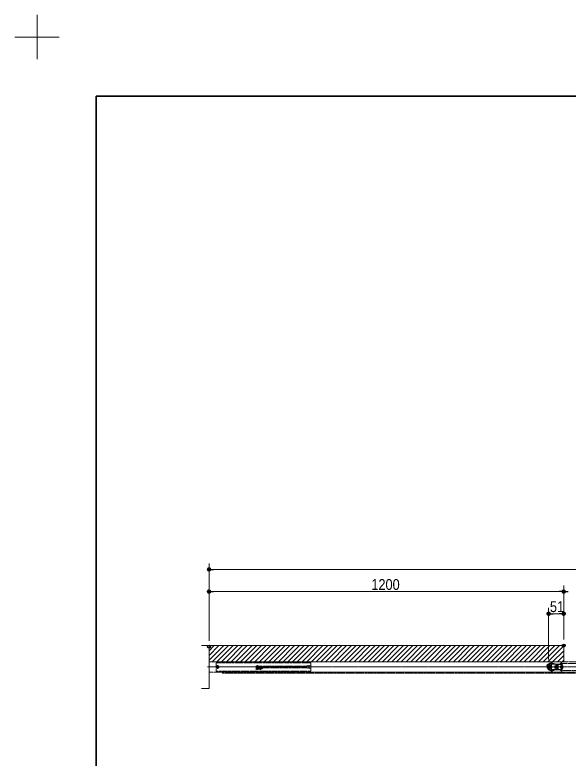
# Model space of a CAD drawing. Units: millimetres, scale not verified. Extents: x -6062 to 6062, y -3045 to 3045.
# Drawn here: x -6062 to -4191, y 531 to 3045 of the extents above; entities that cross this region are included whole.
import ezdxf
from ezdxf.enums import TextEntityAlignment as Align

# ---------------------------------------------------------------- set-up
doc = ezdxf.new("R2010")
doc.units = ezdxf.units.MM
doc.header["$LTSCALE"] = 20
doc.header["$PDMODE"] = 32
doc.header["$PDSIZE"] = 10
for name, pattern in [('USER1', [2.91, 1.76, -0.4, 0.35, -0.4]), ('USER2', [10.5, 8, -0.5, 0.5, -0.5, 0.5, -0.5]), ('USER3', [1.11, 0.71, -0.4])]:
    doc.linetypes.add(name, pattern=pattern)
for name, color, linetype, lineweight in [('0-0_1図面枠', 7, 'Continuous', 20), ('0-1_3一般', 7, 'Continuous', 15), ('0-2_2寸法-1', 7, 'Continuous', 15), ('0-3_0', 7, 'Continuous', 25)]:
    doc.layers.add(name, color=color, linetype=linetype, lineweight=lineweight)
doc.layers.add('0-4_Defpoints', color=7, linetype='Continuous')
doc.styles.add('ＭＳ Ｐゴシック', font='')
doc.styles.get('ＭＳ Ｐゴシック').set_extended_font_data('MS PGothic')

# ---------------------------------------------------------------- blocks, each defined once
blk = doc.blocks.new('グループ')
at = {"layer": '0-0_1図面枠', "lineweight": 15}
for p, q in [((-84000, 57900), (-84000, 60900)), ((-85500, 59400), (-82500, 59400))]:
    blk.add_line(p, q, dxfattribs=at)
blk = doc.blocks.new('グループ-2')
at = {"layer": '0-0_1図面枠', "lineweight": 35}
blk.add_lwpolyline([(-80000, 55400), (80000, 55400), (80000, -55400), (-80000, -55400)], close=True, dxfattribs=at)
blk = doc.blocks.new('図面枠')
at = {"layer": '0-0_1図面枠'}
for name in ['グループ', 'グループ-2']:
    blk.add_blockref(name, (0, 0), dxfattribs=at)
blk = doc.blocks.new('グループ-9')
at = {"layer": '0-1_3一般', "linetype": 'USER1'}
for p, q in [((-48681.9, 16780), (-49381.9, 16780)), ((-49311.9, 16820), (-49151.9, 16820)), ((-49151.9, 16740), (-49311.9, 16740)), ((-49231.9, 16900), (-49231.9, 16660)), ((-48996.9, 16780), (-48766.9, 16780)), ((-48941.9, 16780), (-48821.9, 16780)), ((-48881.9, 16895), (-48881.9, 16665)), ((-48881.9, 16840), (-48881.9, 16720)), ((-48381.9, 16780), (-48681.9, 16780)), ((-48451.9, 16820), (-48611.9, 16820)), ((-48451.9, 16740), (-48611.9, 16740)), ((-48531.9, 16660), (-48531.9, 16900))]:
    blk.add_line(p, q, dxfattribs=at)
at = {"layer": '0-1_3一般'}
for p, q in [((-49341.9, 16700), (-49341.9, 16860)), ((-49281.9, 16820), (-49281.9, 16740)), ((-49241.9, 16960), (-48521.9, 16960)), ((-48521.9, 16600), (-49241.9, 16600)), ((-49181.9, 16820), (-49181.9, 16740)), ((-48581.9, 16820), (-48581.9, 16740)), ((-48481.9, 16820), (-48481.9, 16740)), ((-48421.9, 16860), (-48421.9, 16700))]:
    blk.add_line(p, q, dxfattribs=at)
at = {"layer": '0-1_3一般', "linetype": 'USER2'}
for p, q in [((-48776.9, 16780), (-48986.9, 16780)), ((-48881.9, 16675), (-48881.9, 16885))]:
    blk.add_line(p, q, dxfattribs=at)
at = {"layer": '0-1_3一般', "linetype": 'USER1'}
blk.add_lwpolyline([(-48881.9, 17000), (-48881.9, 16720), (-48881.9, 16560)], dxfattribs=at)
at = {"layer": '0-1_3一般'}
for radius in [100, 85, 42]:
    blk.add_circle((-48881.9, 16780), radius, dxfattribs=at)
at = {"layer": '0-1_3一般', "linetype": 'USER2'}
for radius in [95, 80, 70, 50, 50, 30, 20]:
    blk.add_circle((-48881.9, 16780), radius, dxfattribs=at)
at = {"layer": '0-1_3一般'}
for centre, radius, start, end in [((-49241.9, 16860), 100, 90, 180), ((-49241.9, 16700), 100, 180, 270), ((-49231.9, 16820), 50, 0, 180), ((-49231.9, 16740), 50, 180, 0), ((-48531.9, 16820), 50, 0, 180), ((-48531.9, 16740), 50, 180, 0), ((-48521.9, 16860), 100, 0, 90), ((-48521.9, 16700), 100, 270, 0)]:
    blk.add_arc(centre, radius, start, end, dxfattribs=at)
blk = doc.blocks.new('グループ-12')
at = {"layer": '0-1_3一般', "linetype": 'USER3'}
for p, q in [((-69191.9, 16828.1), (-69100.4, 16865.1)), ((-69191.9, 16668.2), (-69191.9, 16828.1)), ((-69191.9, 16648.2), (-69191.9, 16668.2)), ((-69092, 16603.5), (-69191.9, 16648.2)), ((-68875.8, 16618.2), (-69037.1, 16618.2)), ((-68875.8, 16618.2), (-68805.4, 16651.2)), ((-68836.1, 16731.2), (-68776.2, 16731.2)), ((-68805.4, 16651.2), (-68814, 16651.2)), ((-68805.4, 16651.2), (-68752, 16676.2)), ((-68752, 16676.2), (-68752, 16734.4))]:
    blk.add_line(p, q, dxfattribs=at)
at = {"layer": '0-1_3一般', "linetype": 'USER2'}
for p, q in [((-69171.9, 16718.2), (-69191.9, 16718.2)), ((-69161.9, 16748.2), (-69161.9, 16801.1)), ((-69151.9, 16748.2), (-69161.9, 16748.2)), ((-69155.7, 16810.4), (-69089.2, 16837.2)), ((-69141.9, 16718.2), (-69141.9, 16738.2)), ((-69091.1, 16698.2), (-69121.9, 16698.2)), ((-69121.9, 16668.2), (-69091.1, 16668.2)), ((-69027.5, 16638.2), (-69116, 16638.2)), ((-69071.9, 16595.2), (-69071.9, 16680.9)), ((-69062, 16815.2), (-69069.8, 16771.1)), ((-68995.9, 16672.9), (-68995.9, 16658.2)), ((-68924.8, 16796.2), (-68943.6, 16796.2)), ((-68922.3, 16744.3), (-68914.6, 16787.9))]:
    blk.add_line(p, q, dxfattribs=at)
at = {"layer": '0-1_3一般', "linetype": 'USER1'}
for p, q in [((-68940.9, 16758.1), (-69047.9, 16758.1)), ((-69006, 16700.7), (-68986.3, 16812.7)), ((-68995.9, 16824.8), (-68995.9, 16682.3))]:
    blk.add_line(p, q, dxfattribs=at)
at = {"layer": '0-1_3一般'}
for p, q in [((-69040.2, 16765.9), (-69032.5, 16810)), ((-69023.9, 16608.5), (-69023.7, 16608.5)), ((-68752, 16734.4), (-68957.7, 16734.4)), ((-68952, 16748.1), (-68943.6, 16796.2)), ((-68913.5, 16826.2), (-68872, 16826.2)), ((-68892, 16734.4), (-68892, 16826.2)), ((-68872, 16826.2), (-68752, 16782.3)), ((-68752, 16734.4), (-68752, 16782.3))]:
    blk.add_line(p, q, dxfattribs=at)
at = {"layer": '0-1_3一般', "linetype": 'USER2'}
for points in [[(-68985.9, 16648.2), (-68882.5, 16648.2), (-68803.3, 16685.3)], [(-68807.6, 16704.4), (-68811.6, 16704.4), (-68811.6, 16772.1), (-68877.3, 16796.2), (-68904.7, 16796.2)], [(-68896.8, 16796.2), (-68896.8, 16704.4), (-68811.6, 16704.4)]]:
    blk.add_lwpolyline(points, dxfattribs=at)
at = {"layer": '0-1_3一般'}
blk.add_lwpolyline([(-68943.6, 16796.2), (-68942.7, 16801.1), (-68942.6, 16801.8)], dxfattribs=at)
at = {"layer": '0-1_3一般', "linetype": 'USER3'}
blk.add_circle((-69071.9, 16638), 40, dxfattribs=at)
at = {"layer": '0-1_3一般', "linetype": 'USER2'}
for centre, radius, start, end in [((-69121.9, 16718.2), 50, 180, 270), ((-69151.9, 16801.1), 10, 112, 180), ((-69151.9, 16738.2), 10, 0, 90), ((-69121.9, 16718.2), 20, 180, 270), ((-69091.1, 16748.2), 50, 270, 303.37232), ((-69091.1, 16748.2), 80, 270, 315.84838), ((-69081.7, 16818.7), 20, 350, 112), ((-68995.9, 16758.1), 75, 170, 210.61044), ((-69069.1, 16714.8), 10, 303.37232, 30.61044), ((-68995.9, 16757.3), 75, 239.77183, 350), ((-68985.9, 16672.9), 10, 96.75633, 180), ((-68985.9, 16658.2), 10, 180, 270), ((-68925.2, 16786.2), 10, 350, 90), ((-68904.7, 16786.2), 10, 89.99311, 170), ((-68807.6, 16694.4), 10, 295.10112, 90)]:
    blk.add_arc(centre, radius, start, end, dxfattribs=at)
at = {"layer": '0-1_3一般', "linetype": 'USER3'}
for centre, radius, start, end in [((-69081.7, 16818.7), 50, 25.22133, 112), ((-68995.9, 16758.1), 45, 218.64617, 321.35383), ((-68836.1, 16721.2), 10, 90, 199.43506), ((-69071.9, 16638), 240, 7.33283, 19.43506), ((-68814, 16671.2), 20, 187.33283, 270), ((-69071.9, 16638), 310, 6.06524, 17.49336)]:
    blk.add_arc(centre, radius, start, end, dxfattribs=at)
at = {"layer": '0-1_3一般'}
for centre, radius, start, end in [((-68995.9, 16758.1), 45, 170, 218.64617), ((-69081.7, 16818.7), 50, 350, 25.22133), ((-68995.9, 16758.1), 45, 321.35383, 347.13707), ((-68913.2, 16796.3), 29.9, 169.32488, 170.67512), ((-68913.2, 16796.3), 29.9, 89.79203, 169.32488)]:
    blk.add_arc(centre, radius, start, end, dxfattribs=at)
blk = doc.blocks.new('グループ-14')
at = {"layer": '0-1_3一般', "linetype": 'USER2'}
for p, q in [((-65145.4, 16780), (-71926.7, 16780)), ((-71881.9, 17060), (-67116.5, 17060)), ((-71881.9, 16500), (-71881.9, 17060)), ((-71781.9, 16657.8), (-71781.9, 16905.2)), ((-71781.9, 16657.8), (-71781.9, 16905.2)), ((-69091.9, 16770), (-69091.9, 16800)), ((-65841.9, 16840), (-69051.9, 16840)), ((-69051.9, 16730), (-65841.9, 16730)), ((-67116.5, 17060), (-65501.9, 17060)), ((-65461.9, 16900), (-65841.9, 16840)), ((-65841.9, 16730), (-65461.9, 16660)), ((-65770.2, 17060), (-65781.9, 17060)), ((-65781.9, 16712), (-65781.9, 16858)), ((-65741.9, 16855.8), (-65741.9, 16711.6)), ((-65601.9, 16689), (-65601.9, 16867.8)), ((-65461.9, 16864.8), (-65461.9, 17020)), ((-65461.9, 16540), (-65461.9, 16864.8)), ((-65856.5, 16500), (-71881.9, 16500)), ((-65501.9, 16500), (-65856.5, 16500))]:
    blk.add_line(p, q, dxfattribs=at)
for centre, radius in [((-71781.9, 16780), 90), ((-71781.9, 16780), 36), ((-65601.9, 16780), 40)]:
    blk.add_circle(centre, radius, dxfattribs=at)
for centre, start, end in [((-69051.9, 16800), 90, 180), ((-69051.9, 16770), 180, 270), ((-65501.9, 17020), 0, 90), ((-65501.9, 16540), 270, 0)]:
    blk.add_arc(centre, 40, start, end, dxfattribs=at)
at = {"layer": '0-1_3一般'}
blk.add_blockref('グループ-12', (0, 0), dxfattribs=at)
blk = doc.blocks.new('グループ-15')
at = {"layer": '0-1_3一般', "linetype": 'USER2'}
for p, q in [((-72361.9, 17130), (21588.1, 17130)), ((-72361.9, 17130), (-72361.9, 16430)), ((21588.1, 16430), (-72361.9, 16430))]:
    blk.add_line(p, q, dxfattribs=at)
at = {"layer": '0-1_3一般', "linetype": 'USER1'}
blk.add_line((21688.1, 16780), (-72461.9, 16780), dxfattribs=at)
blk = doc.blocks.new('グループ-16')
at = {"layer": '0-1_3一般'}
for p, q in [((-72861.9, 18230), (-72361.9, 18230)), ((-72361.9, 18230), (-48361.9, 18230)), ((-72361.9, 17130), (-72361.9, 18230)), ((-72361.9, 18150), (-72361.9, 15490)), ((-48361.9, 18230), (-48361.9, 17130)), ((-48361.9, 17130), (-72361.9, 17130)), ((-72361.9, 15330), (-72861.9, 15330)), ((-72361.9, 15490), (-72361.9, 15330))]:
    blk.add_line(p, q, dxfattribs=at)
at = {"layer": '0-1_3一般', "lineweight": 5}
for p, q in [((-72361.9, 18198.1), (-72330, 18230)), ((-72361.9, 17878.1), (-72010, 18230)), ((-72361.9, 17558.1), (-71690, 18230)), ((-72361.9, 17238.1), (-71370, 18230)), ((-72150, 17130), (-71050, 18230)), ((-71830, 17130), (-70730, 18230)), ((-71510, 17130), (-70410, 18230)), ((-71190, 17130), (-70090, 18230)), ((-70870, 17130), (-69770, 18230)), ((-70550, 17130), (-69450, 18230)), ((-70230, 17130), (-69130, 18230)), ((-69910, 17130), (-68810, 18230)), ((-69590, 17130), (-68490, 18230)), ((-69270, 17130), (-68170, 18230)), ((-68950, 17130), (-67850, 18230)), ((-68630, 17130), (-67530, 18230)), ((-68310, 17130), (-67210, 18230)), ((-67990, 17130), (-66890, 18230)), ((-67670, 17130), (-66570, 18230)), ((-67350, 17130), (-66250, 18230)), ((-67030, 17130), (-65930, 18230)), ((-66710, 17130), (-65610, 18230)), ((-66390, 17130), (-65290, 18230)), ((-66070, 17130), (-64970, 18230)), ((-65750, 17130), (-64650, 18230)), ((-65430, 17130), (-64330, 18230)), ((-65110, 17130), (-64010, 18230)), ((-64790, 17130), (-63690, 18230)), ((-64470, 17130), (-63370, 18230)), ((-64150, 17130), (-63050, 18230)), ((-63830, 17130), (-62730, 18230)), ((-63510, 17130), (-62410, 18230)), ((-63190, 17130), (-62090, 18230)), ((-62870, 17130), (-61770, 18230)), ((-62550, 17130), (-61450, 18230)), ((-62230, 17130), (-61130, 18230)), ((-61910, 17130), (-60810, 18230)), ((-61590, 17130), (-60490, 18230)), ((-61270, 17130), (-60170, 18230)), ((-60950, 17130), (-59850, 18230)), ((-60630, 17130), (-59530, 18230)), ((-60310, 17130), (-59210, 18230)), ((-59990, 17130), (-58890, 18230)), ((-59670, 17130), (-58570, 18230)), ((-59350, 17130), (-58250, 18230)), ((-59030, 17130), (-57930, 18230)), ((-58710, 17130), (-57610, 18230)), ((-58390, 17130), (-57290, 18230)), ((-58070, 17130), (-56970, 18230)), ((-57750, 17130), (-56650, 18230)), ((-57430, 17130), (-56330, 18230)), ((-57110, 17130), (-56010, 18230)), ((-56790, 17130), (-55690, 18230)), ((-56470, 17130), (-55370, 18230)), ((-56150, 17130), (-55050, 18230)), ((-55830, 17130), (-54730, 18230)), ((-55510, 17130), (-54410, 18230)), ((-55190, 17130), (-54090, 18230)), ((-54870, 17130), (-53770, 18230)), ((-54550, 17130), (-53450, 18230)), ((-54230, 17130), (-53130, 18230)), ((-53910, 17130), (-52810, 18230)), ((-53590, 17130), (-52490, 18230)), ((-53270, 17130), (-52170, 18230)), ((-52950, 17130), (-51850, 18230)), ((-52630, 17130), (-51530, 18230)), ((-52310, 17130), (-51210, 18230)), ((-51990, 17130), (-50890, 18230)), ((-51670, 17130), (-50570, 18230)), ((-51350, 17130), (-50250, 18230)), ((-51030, 17130), (-49930, 18230)), ((-50710, 17130), (-49610, 18230)), ((-50390, 17130), (-49290, 18230)), ((-50070, 17130), (-48970, 18230)), ((-49750, 17130), (-48650, 18230)), ((-49430, 17130), (-48361.9, 18198.1)), ((-49110, 17130), (-48361.9, 17878.1)), ((-48790, 17130), (-48361.9, 17558.1)), ((-48470, 17130), (-48361.9, 17238.1))]:
    blk.add_line(p, q, dxfattribs=at)
blk = doc.blocks.new('グループ-18')
at = {"layer": '0-1_3一般', "linetype": 'USER1'}
for p, q in [((-49179.6, 17140), (-49179.6, 17060)), ((-49401.6, 16780), (-49507.6, 16780)), ((-49348.4, 16780), (-49401.6, 16780)), ((-48769.6, 16780), (-49348.4, 16780)), ((-49179.6, 17060), (-49179.6, 16500)), ((-48718.2, 16780), (-48769.6, 16780)), ((-48439.6, 16780), (-48718.2, 16780)), ((-49179.6, 16500), (-49179.6, 16420))]:
    blk.add_line(p, q, dxfattribs=at)
at = {"layer": '0-1_3一般', "linetype": 'USER2'}
blk.add_line((-49431.6, 16880), (-49429.6, 16880), dxfattribs=at)
at = {"layer": '0-1_3一般'}
for p, q in [((-49429.6, 16896.2), (-49429.6, 16880)), ((-49429.6, 16880), (-49411.6, 16880)), ((-49429.6, 16663.8), (-49429.6, 16680)), ((-49411.6, 16680), (-49429.6, 16680)), ((-49411.6, 16880), (-49411.6, 16790)), ((-49411.6, 16790), (-49401.6, 16780)), ((-49401.6, 16780), (-49411.6, 16770)), ((-49411.6, 16770), (-49411.6, 16680)), ((-49371.6, 16946.3), (-49371.6, 16940.1)), ((-49371.6, 16940.1), (-49371.6, 16619.9)), ((-49371.6, 16613.7), (-49371.6, 16619.9)), ((-48639.6, 16970), (-48841.6, 16970)), ((-48841.6, 16944), (-48785.6, 16944)), ((-48785.6, 16616), (-48841.6, 16616)), ((-48779.6, 16938), (-48779.6, 16790)), ((-48779.6, 16790), (-48769.6, 16780)), ((-48769.6, 16780), (-48779.6, 16770)), ((-48779.6, 16770), (-48779.6, 16630)), ((-48779.6, 16630), (-48779.6, 16622)), ((-48739.6, 16622), (-48739.6, 16938)), ((-48539.6, 16944), (-48733.6, 16944)), ((-48733.6, 16616), (-48539.6, 16616)), ((-48533.6, 16888), (-48533.6, 16938)), ((-48533.6, 16622), (-48533.6, 16672)), ((-48515.6, 16882), (-48527.6, 16882)), ((-48515.6, 16678), (-48527.6, 16678)), ((-48509.6, 17060), (-48515.9, 17060)), ((-48479.6, 17014), (-48509.6, 17014)), ((-48509.6, 17014), (-48509.6, 16888)), ((-48509.6, 16672), (-48509.6, 16546)), ((-48479.6, 17014), (-48479.6, 17030)), ((-48841.6, 16590), (-48639.6, 16590)), ((-48515.9, 16500), (-48509.6, 16500)), ((-48509.6, 16546), (-48479.6, 16546)), ((-48479.6, 16530), (-48479.6, 16546))]:
    blk.add_line(p, q, dxfattribs=at)
at = {"layer": '0-1_3一般', "linetype": 'USER2'}
for points in [[(-49479.6, 16730), (-49479.6, 16880), (-49473.6, 16880), (-49465.4, 16728.2)], [(-49433.4, 16696), (-49431.6, 16696), (-49431.6, 16880)], [(-49429.6, 16680), (-49431.6, 16680), (-49431.6, 16696)]]:
    blk.add_lwpolyline(points, dxfattribs=at)
for centre, radius, start, end in [((-49430.6, 16729), 49, 178.83086, 268.83086), ((-49432.4, 16728.9), 33, 181.3722, 268.26136)]:
    blk.add_arc(centre, radius, start, end, dxfattribs=at)
at = {"layer": '0-1_3一般'}
for centre, radius, start, end in [((-49389.6, 16896.2), 40, 151.04498, 180), ((-49389.6, 16663.8), 40, 180, 208.95502), ((-49179.6, 16780), 280, 60.18635, 151.04498), ((-49179.6, 16780), 280, 208.95502, 299.81365), ((-49179.6, 16780), 254, 60.18635, 139.10455), ((-49179.6, 16780), 254, 220.89545, 299.81365), ((-48841.6, 17370), 426, 240.18635, 270), ((-48841.6, 16190), 426, 90, 119.81365), ((-48841.6, 17370), 400, 240.18635, 270), ((-48785.6, 16938), 6, 0, 90), ((-48785.6, 16622), 6, 270, 0), ((-48733.6, 16938), 6, 90, 180), ((-48733.6, 16622), 6, 180, 270), ((-48639.6, 17050), 80, 270, 342.07979), ((-48515.9, 17010), 50, 90, 162.07979), ((-48539.6, 16938), 6, 0, 90), ((-48539.6, 16622), 6, 270, 0), ((-48527.6, 16888), 6, 180, 270), ((-48527.6, 16672), 6, 90, 180), ((-48515.6, 16888), 6, 270, 0), ((-48515.6, 16672), 6, 0, 90), ((-48509.6, 17030), 30, 0, 90), ((-48841.6, 16190), 400, 90, 119.81365), ((-48639.6, 16510), 80, 17.92021, 90), ((-48515.9, 16550), 50, 197.92021, 270), ((-48509.6, 16530), 30, 270, 0)]:
    blk.add_arc(centre, radius, start, end, dxfattribs=at)
blk = doc.blocks.new('グループ-20')
at = {"layer": '0-1_3一般', "linetype": 'USER2'}
for p, q in [((-48509.6, 16550), (-48509.6, 17010)), ((-48509.6, 17010), (-26449.6, 17010)), ((-26449.6, 16550), (-26449.6, 17010)), ((-26449.6, 16550), (-48509.6, 16550))]:
    blk.add_line(p, q, dxfattribs=at)
blk = doc.blocks.new('グループ-21')
at = {"layer": '0-1_3一般', "linetype": 'USER2'}
blk.add_lwpolyline([(21490.4, 16370), (-71439.6, 16370), (-71439.6, 16430), (21490.4, 16430)], close=True, dxfattribs=at)
at = {"layer": '0-1_3一般'}
for name in ['グループ-18', 'グループ-20']:
    blk.add_blockref(name, (0, 0), dxfattribs=at)
blk = doc.blocks.new('グループ-22')
at = {"layer": '0-1_3一般'}
for name in ['グループ-16', 'グループ-15', 'グループ-21', 'グループ-14', 'グループ-9']:
    blk.add_blockref(name, (0, 0), dxfattribs=at)
blk = doc.blocks.new('_Dot')
at = {"layer": '0-3_0'}
blk.add_line((-10, 0), (-20, 0), dxfattribs=at)
for points in [[(0, 0), (-10, 0), (-9.92, 1.25)], [(0, 0), (-9.92, -1.25), (-10, 0)], [(0, 0), (-9.92, 1.25), (-9.69, 2.49)], [(0, 0), (-9.69, -2.49), (-9.92, -1.25)], [(0, 0), (-9.69, 2.49), (-9.3, 3.68)], [(0, 0), (-9.3, -3.68), (-9.69, -2.49)], [(0, 0), (-9.3, 3.68), (-8.76, 4.82)], [(0, 0), (-8.76, -4.82), (-9.3, -3.68)], [(0, 0), (-8.76, 4.82), (-8.09, 5.88)], [(0, 0), (-8.09, -5.88), (-8.76, -4.82)], [(0, 0), (-8.09, 5.88), (-7.29, 6.85)], [(0, 0), (-7.29, -6.85), (-8.09, -5.88)], [(0, 0), (-7.29, 6.85), (-6.37, 7.71)], [(0, 0), (-6.37, -7.71), (-7.29, -6.85)], [(0, 0), (-6.37, 7.71), (-5.36, 8.44)], [(0, 0), (-5.36, -8.44), (-6.37, -7.71)], [(0, 0), (-5.36, 8.44), (-4.26, 9.05)], [(0, 0), (-4.26, -9.05), (-5.36, -8.44)], [(0, 0), (-4.26, 9.05), (-3.09, 9.51)], [(0, 0), (-3.09, -9.51), (-4.26, -9.05)], [(0, 0), (-3.09, 9.51), (-1.87, 9.82)], [(0, 0), (-1.87, -9.82), (-3.09, -9.51)], [(0, 0), (-1.87, 9.82), (-0.63, 9.98)], [(0, 0), (-0.63, -9.98), (-1.87, -9.82)], [(0, 0), (-0.63, 9.98), (0.63, 9.98)], [(0, 0), (0.63, -9.98), (-0.63, -9.98)], [(0, 0), (0.63, 9.98), (1.87, 9.82)], [(0, 0), (1.87, 9.82), (3.09, 9.51)], [(0, 0), (3.09, 9.51), (4.26, 9.05)], [(0, 0), (4.26, 9.05), (5.36, 8.44)], [(0, 0), (5.36, 8.44), (6.37, 7.71)], [(0, 0), (6.37, 7.71), (7.29, 6.85)], [(0, 0), (7.29, 6.85), (8.09, 5.88)], [(0, 0), (8.09, 5.88), (8.76, 4.82)], [(0, 0), (8.76, 4.82), (9.3, 3.68)], [(0, 0), (9.3, 3.68), (9.69, 2.49)], [(0, 0), (9.69, 2.49), (9.92, 1.25)], [(0, 0), (9.92, 1.25), (10, 0)], [(0, 0), (1.87, -9.82), (0.63, -9.98)], [(0, 0), (3.09, -9.51), (1.87, -9.82)], [(0, 0), (4.26, -9.05), (3.09, -9.51)], [(0, 0), (5.36, -8.44), (4.26, -9.05)], [(0, 0), (6.37, -7.71), (5.36, -8.44)], [(0, 0), (7.29, -6.85), (6.37, -7.71)], [(0, 0), (8.09, -5.88), (7.29, -6.85)], [(0, 0), (8.76, -4.82), (8.09, -5.88)], [(0, 0), (9.3, -3.68), (8.76, -4.82)], [(0, 0), (9.69, -2.49), (9.3, -3.68)], [(0, 0), (9.92, -1.25), (9.69, -2.49)], [(0, 0), (10, 0), (9.92, -1.25)]]:
    blk.add_solid(points, dxfattribs=at)

msp = doc.modelspace()

# ---------------------------------------------------------------- linework, layer by layer
at = {"layer": '0-2_2寸法-1'}
for p, q in [((-5405.6, 1114), (-5405.6, 1189)), ((-5390.59, 1169), (-722.6, 1169)), ((-5405.6, 927.5), (-5405.6, 1114)), ((-4205.6, 1039), (-4205.6, 1114)), ((-4205.6, 1039), (-4205.6, 1114)), ((-5390.59, 1094), (-4220.6, 1094)), ((-4256.6, 864), (-4256.6, 1039)), ((-4205.6, 931.5), (-4205.6, 1039)), ((-4241.59, 1019), (-4220.6, 1019))]:
    msp.add_line(p, q, dxfattribs=at)
at = {"layer": '0-4_Defpoints'}
for p in [(-5405.6, 1094), (-4205.6, 1094), (-4205.6, 1019), (-5405.6, 907.5), (-4205.6, 911.5), (-4256.6, 844)]:
    msp.add_point(p, dxfattribs=at)

# ---------------------------------------------------------------- block references
at = {"layer": '0-0_1図面枠', "xscale": 0.05, "yscale": 0.05}
msp.add_blockref('図面枠', (-1787.5, 0), dxfattribs=at)
at = {"layer": '0-1_3一般', "xscale": 0.05, "yscale": 0.05}
msp.add_blockref('グループ-22', (-1787.5, 0), dxfattribs=at)
at = {"layer": '0-2_2寸法-1', "xscale": 0.7503418, "yscale": 0.7503418, "rotation": 180}
for p in [(-5405.6, 1169), (-5405.6, 1094), (-4205.6, 1094), (-4256.6, 1019)]:
    msp.add_blockref('_Dot', p, dxfattribs=at)
at = {"layer": '0-2_2寸法-1', "xscale": 0.7503418, "yscale": 0.7503418}
for p in [(-4205.6, 1094), (-4205.6, 1019)]:
    msp.add_blockref('_Dot', p, dxfattribs=at)

# ---------------------------------------------------------------- texts
at = {"layer": '0-2_2寸法-1', "style": 'ＭＳ Ｐゴシック', "width": 0.9}
for s, p in [('1200', (-4856.5, 1088.54)), ('51', (-4252.32, 1013.54))]:
    msp.add_text(s, height=36.66, dxfattribs=at).set_placement(p, align=Align.BOTTOM_LEFT)

doc.saveas('drawing.dxf')
